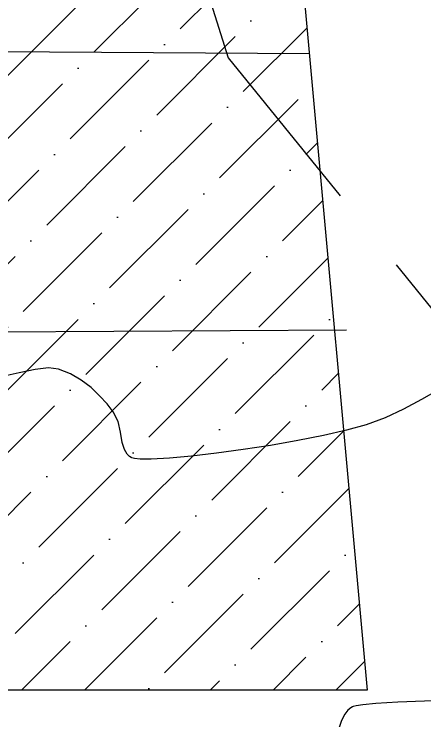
# Model space of a CAD drawing. Header units: millimetres. Extents: x 648844 to 649530, y 1246379 to 1246752.
# Drawn here: x 649302.43 to 649325.53, y 1246457.57 to 1246497.33 of the extents above; entities that cross this region are included whole.
import ezdxf

# ---------------------------------------------------------------- set-up
doc = ezdxf.new("R2010")
doc.units = ezdxf.units.MM
doc.header["$LTSCALE"] = 20
doc.header["$MEASUREMENT"] = 0
doc.linetypes.add('HIDDEN', pattern=[0.375, 0.25, -0.125])
doc.layers.get('0').update_dxf_attribs({"linetype": 'CONTINUOUS'})
for name, color, linetype in [('CONT-MJR2', 9, 'CONTINUOUS'), ('CONT-MNR2', 9, 'CONTINUOUS'), ('quebrada', 5, 'CONTINUOUS')]:
    doc.layers.add(name, color=color, linetype=linetype)

# ---------------------------------------------------------------- blocks, each defined once
blk = doc.blocks.new('*U3728')
at = {"layer": 'CONT-MNR2', "elevation": 34, "flags": 128}
blk.add_lwpolyline([(646639.024, 1246728.356), (646638.042, 1246727.78), (646637.026, 1246727.238), (646635.983, 1246726.757), (646634.917, 1246726.365), (646633.817, 1246726.058), (646632.516, 1246725.757), (646631.073, 1246725.469), (646629.549, 1246725.202), (646628.005, 1246724.962), (646626.501, 1246724.758), (646625.098, 1246724.596), (646623.855, 1246724.484), (646622.835, 1246724.429), (646622.219, 1246724.431), (646621.894, 1246724.462), (646621.75, 1246724.497), (646621.702, 1246724.52), (646621.617, 1246724.576), (646621.478, 1246724.712), (646621.329, 1246724.963), (646621.209, 1246725.369), (646621.112, 1246725.945), (646620.976, 1246726.54), (646620.7, 1246727.094), (646620.349, 1246727.538), (646619.932, 1246727.999), (646619.449, 1246728.451), (646618.904, 1246728.869), (646618.297, 1246729.227), (646617.63, 1246729.5), (646617.06, 1246729.558), (646616.304, 1246729.472), (646615.405, 1246729.291), (646614.403, 1246729.067)], dxfattribs=at)

msp = doc.modelspace()

# ---------------------------------------------------------------- hatches: boundary and pattern name
h = msp.add_hatch()
h.set_pattern_fill('ANSI36', scale=20, style=0)
h.set_pattern_definition([(45, (-526.4316, -3378.368), (1.3258252147, 4.8613591207), [6.25, -1.25, 0, -1.25])])
h.paths.add_polyline_path([(649188.849, 1246478.708), (649215.221, 1246513.043), (649317.349, 1246513.661), (649322.291, 1246459.304), (649201.507, 1246459.304)])
h.paths.add_polyline_path([(649253.004, 1246474.231), (649282.478, 1246474.231), (649282.478, 1246479.656), (649253.004, 1246479.656)], flags=24)

# ---------------------------------------------------------------- linework, layer by layer
at = {"color": 7}
for p, q in [((649317.349, 1246513.661), (649322.291, 1246459.304)), ((649322.291, 1246459.304), (649201.507, 1246459.304))]:
    msp.add_line(p, q, dxfattribs=at)
at = {"layer": 'CONT-MJR2', "elevation": 35, "flags": 128}
msp.add_lwpolyline([(649327.205, 1246458.69), (649325.512, 1246458.676), (649324.007, 1246458.625), (649322.774, 1246458.547), (649322.039, 1246458.473), (649321.662, 1246458.413), (649321.503, 1246458.373), (649321.453, 1246458.353), (649321.363, 1246458.302), (649321.208, 1246458.179), (649321.027, 1246457.953), (649320.85, 1246457.592), (649320.671, 1246457.087)], dxfattribs=at)
at = {"layer": 'quebrada', "color": 10, "linetype": 'HIDDEN', "ltscale": 2}
for p, q in [((649304.246, 1246527.855), (649314.46, 1246494.873)), ((649314.46, 1246494.873), (649341.538, 1246461.497))]:
    msp.add_line(p, q, dxfattribs=at)
at = {"layer": 'quebrada', "color": 0}
for p, q in [((649202.027, 1246495.865), (649319.035, 1246495.114)), ((649321.124, 1246479.56, 35), (649188.849, 1246478.708))]:
    msp.add_line(p, q, dxfattribs=at)

# ---------------------------------------------------------------- block references
at = {"layer": 'CONT-MNR2'}
msp.add_blockref('*U3728', (2687.306, -252.134), dxfattribs=at)

doc.saveas('drawing.dxf')
